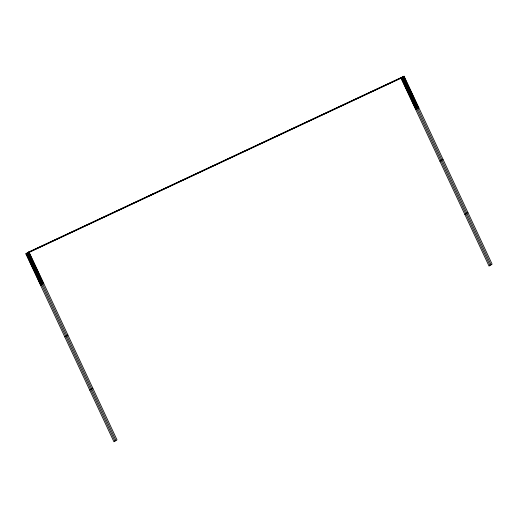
<?xml version="1.0" encoding="UTF-8"?>
<svg xmlns="http://www.w3.org/2000/svg" width="518" height="518" viewBox="0 0 518 518"><rect width="100%" height="100%" fill="white"/><g stroke="black" fill="none" stroke-linecap="round" stroke-linejoin="round"><path stroke-width="0.78" d="M28.976 251.929L116.997 439.834L113.921 441.77L25.9 253.865L28.976 251.929L404.079 76.23L492.1 264.135L489.024 266.071L401.003 78.166L404.079 76.23M149.683 195.888L152.758 193.946M277.221 136.15L280.296 134.207M40.644 285.34L43.719 283.398M415.74 109.641L418.822 107.699M64.828 336.959L67.903 335.023M439.924 161.26L443 159.324M89.737 390.151L92.819 388.209M464.84 214.452L467.916 212.509M25.9 253.865L401.003 78.166M403.872 76.36L418.609 107.835M403.658 76.489L418.402 107.964M403.451 76.625L418.194 108.094M403.244 76.755L417.987 108.23M491.051 264.795L403.03 76.884L27.933 252.583L115.954 440.494M402.829 77.014L417.573 108.489M402.628 77.143L417.366 108.618M402.421 77.273L417.165 108.741M402.221 77.402L416.964 108.871M490.041 265.436L402.013 77.525L26.917 253.224L114.938 441.135M401.813 77.655L416.556 109.13M401.612 77.784L416.355 109.253M401.405 77.914L416.148 109.382M401.204 78.037L415.948 109.512M28.768 252.059L43.512 283.534M28.561 252.188L43.298 283.663M28.348 252.324L43.091 283.793M28.14 252.454L42.884 283.929M27.726 252.713L42.47 284.188M27.525 252.842L42.269 284.317M27.325 252.972L42.062 284.44M27.117 253.101L41.861 284.57M26.709 253.354L41.453 284.829M26.509 253.483L41.252 284.952M26.308 253.613L41.051 285.081M26.101 253.736L40.844 285.211"/></g></svg>
